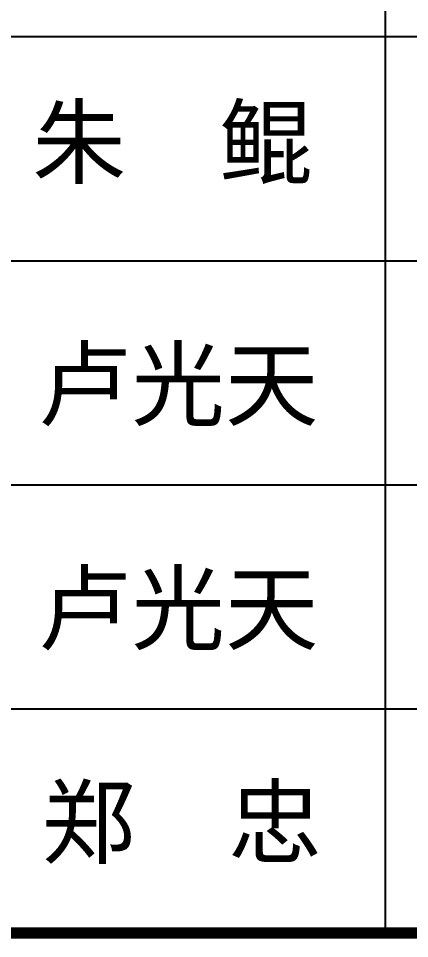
# Model space of a CAD drawing. Extents: x 9834882 to 10005569, y 1691670 to 2510806.
# Drawn here: x 9976561 to 9979181, y 2091403 to 2097563 of the extents above; entities that cross this region are included whole.
import ezdxf

# ---------------------------------------------------------------- set-up
doc = ezdxf.new("R2010")
doc.units = 0
doc.header["$LTSCALE"] = 1000
doc.header["$MEASUREMENT"] = 0
doc.layers.get('0').update_dxf_attribs({"linetype": 'CONTINUOUS'})
doc.layers.add('PP-PM-TK', color=7, linetype='CONTINUOUS')
doc.layers.add('签名', color=255, linetype='CONTINUOUS')
doc.styles.add('-黑体', font='')
doc.styles.get('-黑体').set_extended_font_data('SimSun')

# ---------------------------------------------------------------- blocks, each defined once
blk = doc.blocks.new('A2 TK 2019')
at = {"layer": 'PP-PM-TK', "color": 4}
for p, q in [((7039635.2, 1991447.9), (7039635.2, 1998447.9)), ((7035935.2, 1995447.9), (7041435.2, 1995447.9)), ((7035935.2, 1994447.9), (7041435.2, 1994447.9)), ((7035935.2, 1993447.9), (7041435.2, 1993447.9)), ((7035935.2, 1992447.9), (7041435.2, 1992447.9))]:
    blk.add_line(p, q, dxfattribs=at)
for const_width in [50, 20]:
    blk.add_lwpolyline([(7035935.2, 1991447.9), (7041435.2, 1991447.9)], dxfattribs=dict(at, const_width=const_width))
at = {"layer": '签名', "linetype": 'Continuous', "style": '-黑体'}
for s, p in [('朱  鲲', (7038058.8, 1994823.4)), ('卢光天', (7038084.4, 1993743.3)), ('卢光天', (7038084.4, 1992743.3)), ('郑  忠', (7038100.8, 1991789.5))]:
    blk.add_text(s, height=306, dxfattribs=at).set_placement(p)

msp = doc.modelspace()

# ---------------------------------------------------------------- block references
at = {"xscale": 1.5, "yscale": 1.5, "zscale": 1.5}
msp.add_blockref('A2 TK 2019', (-580434.2, -895731.1), dxfattribs=at)

doc.saveas('drawing.dxf')
